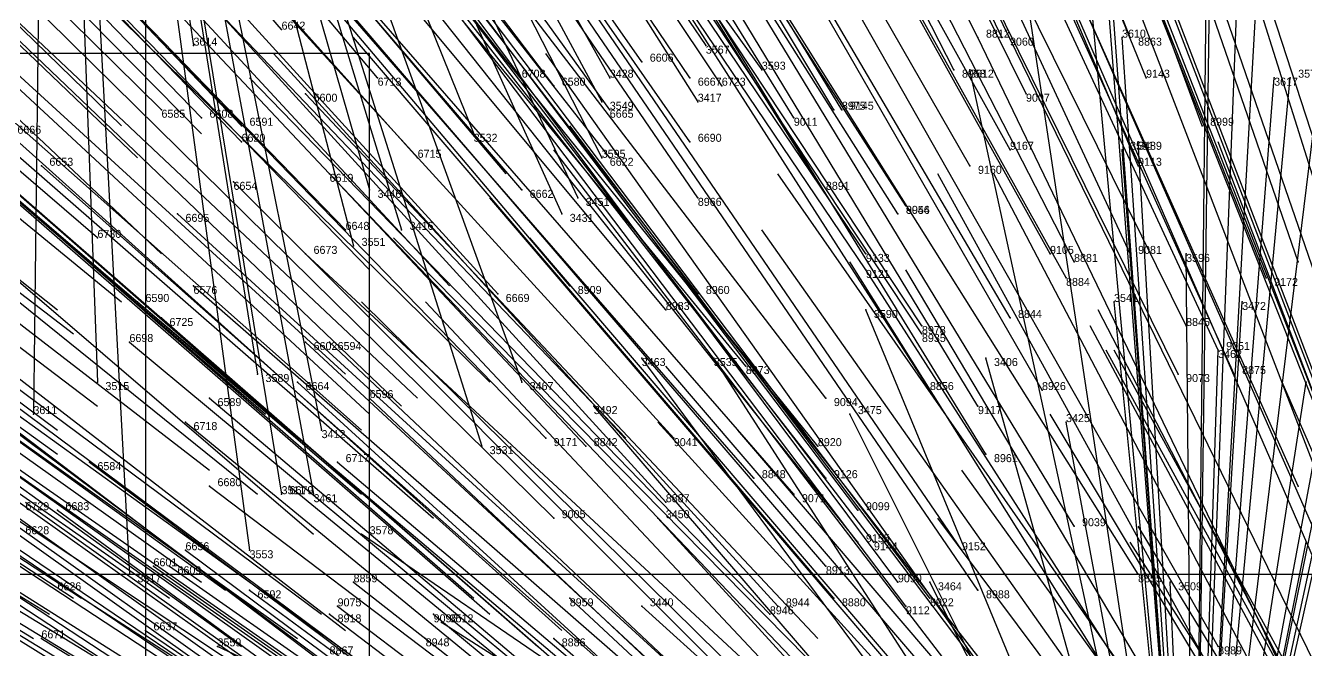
# Model space of a CAD drawing. Extents: x -0.5 to 0.59, y -0.5 to 0.59.
# Drawn here: x -0.228 to -0.068, y 0.1395 to 0.2175 of the extents above; entities that cross this region are included whole.
import ezdxf

# ---------------------------------------------------------------- set-up
doc = ezdxf.new("R2010")
doc.units = 0
for name, color, linetype in [('Clients', 3, 'CONTINUOUS'), ('Facilities', 3, 'CONTINUOUS'), ('Facilities_lines', 3, 'CONTINUOUS'), ('Min_max_boxes', 1, 'CONTINUOUS'), ('Normals', 1, 'CONTINUOUS'), ('Source_points', 5, 'CONTINUOUS'), ('Text', 3, 'CONTINUOUS')]:
    doc.layers.add(name, color=color, linetype=linetype)

msp = doc.modelspace()

# ---------------------------------------------------------------- linework, layer by layer
at = {"layer": 'Clients', "color": 5}
for p in [(-0.091, 0.216, -1.25), (-0.207, 0.215, -1.25), (-0.143, 0.215, -1.25), (-0.136, 0.212, -1.25), (-0.11, 0.212, -1.25), (-0.155, 0.211, -1.25), (-0.072, 0.211, -1.25), (-0.07, 0.211, -1.25), (-0.156, 0.208, -1.25), (-0.144, 0.208, -1.25), (-0.172, 0.204, -1.25), (-0.091, 0.202, -1.25), (-0.089, 0.203, -1.25), (-0.156, 0.201, -1.25), (-0.185, 0.197, -1.25), (-0.159, 0.196, -1.25), (-0.161, 0.194, -1.25), (-0.181, 0.192, -1.25), (-0.187, 0.19, -1.25), (-0.083, 0.189, -1.25), (-0.092, 0.183, -1.25), (-0.076, 0.183, -1.25), (-0.123, 0.182, -1.25), (-0.151, 0.176, -1.25), (-0.142, 0.176, -1.25), (-0.108, 0.176, -1.25), (-0.079, 0.177, -1.25), (-0.219, 0.173, -1.25), (-0.199, 0.174, -1.25), (-0.166, 0.173, -1.25), (-0.068, 0.173, -1.25), (-0.157, 0.17, -1.25), (-0.227, 0.169, -1.25), (-0.125, 0.169, -1.25), (-0.098, 0.168, -1.25), (-0.191, 0.167, -1.25), (-0.171, 0.165, -1.25), (-0.196, 0.159, -1.25), (-0.192, 0.159, -1.25), (-0.149, 0.156, -1.25), (-0.186, 0.154, -1.25), (-0.2, 0.152, -1.25), (-0.068, 0.153, -1.25), (-0.215, 0.149, -1.25), (-0.115, 0.148, -1.25), (-0.085, 0.148, -1.25), (-0.151, 0.145, -1.25), (-0.176, 0.143, -1.25), (-0.204, 0.14, -1.25)]:
    msp.add_point(p, dxfattribs=at)
at = {"layer": 'Facilities', "color": 3}
for p in [(-0.196, 0.217, -0.732), (-0.109, 0.216, -0.605), (-0.106, 0.216, -0.601), (-0.09, 0.216, -0.585), (-0.151, 0.213, -0.652), (-0.167, 0.212, -0.674), (-0.112, 0.212, -0.599), (-0.184, 0.211, -0.7), (-0.162, 0.21, -0.663), (-0.145, 0.211, -0.64), (-0.141, 0.21, -0.634), (-0.088, 0.211, -0.573), (-0.193, 0.209, -0.711), (-0.103, 0.209, -0.582), (-0.211, 0.207, -0.739), (-0.155, 0.207, -0.646), (-0.127, 0.207, -0.608), (-0.126, 0.207, -0.606), (-0.206, 0.206, -0.729), (-0.201, 0.205, -0.718), (-0.132, 0.206, -0.612), (-0.081, 0.205, -0.551), (-0.201, 0.203, -0.715), (-0.145, 0.203, -0.624), (-0.105, 0.202, -0.57), (-0.226, 0.2, -0.754), (-0.179, 0.201, -0.674), (-0.155, 0.201, -0.634), (-0.11, 0.2, -0.569), (-0.089, 0.2, -0.548), (-0.19, 0.199, -0.688), (-0.202, 0.198, -0.708), (-0.166, 0.197, -0.643), (-0.129, 0.198, -0.59), (-0.144, 0.196, -0.608), (-0.209, 0.194, -0.712), (-0.119, 0.194, -0.57), (-0.118, 0.195, -0.569), (-0.188, 0.192, -0.672), (-0.219, 0.191, -0.727), (-0.193, 0.189, -0.675), (-0.123, 0.189, -0.564), (-0.1, 0.189, -0.535), (-0.09, 0.189, -0.524), (-0.097, 0.188, -0.53), (-0.069, 0.188, -0.499), (-0.123, 0.187, -0.56), (-0.098, 0.186, -0.526), (-0.073, 0.186, -0.499), (-0.207, 0.185, -0.694), (-0.169, 0.184, -0.624), (-0.16, 0.185, -0.611), (-0.144, 0.184, -0.584), (-0.214, 0.183, -0.704), (-0.211, 0.181, -0.694), (-0.148, 0.182, -0.588), (-0.105, 0.181, -0.524), (-0.116, 0.18, -0.535), (-0.083, 0.18, -0.496), (-0.215, 0.178, -0.699), (-0.193, 0.178, -0.655), (-0.19, 0.178, -0.65), (-0.116, 0.179, -0.533), (-0.079, 0.177, -0.485), (-0.138, 0.175, -0.557), (-0.194, 0.173, -0.649), (-0.084, 0.174, -0.482), (-0.077, 0.174, -0.476), (-0.115, 0.172, -0.518), (-0.101, 0.172, -0.499), (-0.205, 0.171, -0.666), (-0.185, 0.171, -0.631), (-0.128, 0.171, -0.533), (-0.109, 0.17, -0.505), (-0.208, 0.168, -0.668), (-0.163, 0.166, -0.581), (-0.158, 0.165, -0.571), (-0.147, 0.166, -0.555), (-0.129, 0.165, -0.524), (-0.108, 0.164, -0.49), (-0.22, 0.163, -0.683), (-0.189, 0.163, -0.624), (-0.205, 0.16, -0.65), (-0.195, 0.16, -0.63), (-0.137, 0.161, -0.528), (-0.128, 0.161, -0.514), (-0.069, 0.16, -0.436), (-0.132, 0.159, -0.516), (-0.224, 0.157, -0.683), (-0.148, 0.158, -0.542), (-0.124, 0.157, -0.5), (-0.162, 0.156, -0.562), (-0.097, 0.155, -0.457), (-0.208, 0.152, -0.645), (-0.124, 0.153, -0.493), (-0.122, 0.153, -0.489), (-0.111, 0.152, -0.471), (-0.212, 0.15, -0.65), (-0.21, 0.15, -0.645), (-0.128, 0.15, -0.493), (-0.089, 0.149, -0.434), (-0.224, 0.148, -0.671), (-0.187, 0.148, -0.597), (-0.119, 0.148, -0.476), (-0.2, 0.147, -0.62), (-0.16, 0.146, -0.542), (-0.127, 0.146, -0.483), (-0.115, 0.146, -0.465), (-0.109, 0.147, -0.457), (-0.19, 0.144, -0.595), (-0.189, 0.145, -0.596), (-0.177, 0.144, -0.571), (-0.135, 0.144, -0.494), (-0.134, 0.145, -0.493), (-0.118, 0.145, -0.468), (-0.226, 0.141, -0.666), (-0.213, 0.142, -0.64), (-0.178, 0.141, -0.568), (-0.162, 0.141, -0.536), (-0.079, 0.14, -0.401)]:
    msp.add_point(p, dxfattribs=at)
at = {"layer": 'Facilities_lines', "color": 3}
for p, q in [((-0.225, 0.336, -1.25), (-0.227, 0.169, -1.25)), ((-0.225, 0.336, -1.25), (-0.215, 0.149, -1.25)), ((-0.225, 0.336, -1.25), (-0.2, 0.152, -1.25)), ((-0.225, 0.336, -1.25), (-0.219, 0.173, -1.25)), ((-0.225, 0.336, -1.25), (-0.191, 0.167, -1.25)), ((-0.225, 0.336, -1.25), (-0.181, 0.192, -1.25)), ((-0.225, 0.336, -1.25), (-0.144, 0.208, -1.25)), ((-0.225, 0.336, -1.25), (-0.155, 0.211, -1.25)), ((-0.225, 0.336, -1.25), (-0.161, 0.194, -1.25)), ((-0.225, 0.336, -1.25), (-0.185, 0.197, -1.25)), ((-0.225, 0.336, -1.25), (-0.159, 0.196, -1.25)), ((-0.225, 0.336, -1.25), (-0.192, 0.159, -1.25)), ((-0.225, 0.336, -1.25), (-0.166, 0.173, -1.25)), ((-0.225, 0.336, -1.25), (-0.196, 0.159, -1.25)), ((-0.225, 0.336, -1.25), (-0.171, 0.165, -1.25)), ((-0.225, 0.336, -1.25), (-0.172, 0.204, -1.25)), ((-0.225, 0.336, -1.25), (-0.156, 0.208, -1.25)), ((-0.225, 0.336, -1.25), (-0.187, 0.19, -1.25)), ((-0.225, 0.336, -1.25), (-0.143, 0.215, -1.25)), ((-0.225, 0.336, -1.25), (-0.199, 0.174, -1.25)), ((-0.225, 0.336, -1.25), (-0.136, 0.212, -1.25)), ((-0.225, 0.336, -1.25), (-0.156, 0.201, -1.25)), ((-0.225, 0.336, -1.25), (-0.207, 0.215, -1.25)), ((-0.082, 0.083, -1.25), (-0.071, 0.278, -1.25)), ((-0.082, 0.083, -1.25), (-0.08, 0.265, -1.25)), ((-0.082, 0.083, -1.25), (-0.075, 0.262, -1.25)), ((-0.082, 0.083, -1.25), (-0.06, 0.262, -1.25)), ((-0.082, 0.083, -1.25), (-0.095, 0.258, -1.25)), ((-0.082, 0.083, -1.25), (-0.049, 0.236, -1.25)), ((-0.082, 0.083, -1.25), (-0.051, 0.235, -1.25)), ((-0.082, 0.083, -1.25), (-0.096, 0.233, -1.25)), ((-0.082, 0.083, -1.25), (-0.08, 0.227, -1.25)), ((-0.082, 0.083, -1.25), (-0.093, 0.224, -1.25)), ((-0.082, 0.083, -1.25), (-0.103, 0.222, -1.25)), ((-0.082, 0.083, -1.25), (-0.091, 0.216, -1.25)), ((-0.082, 0.083, -1.25), (-0.052, 0.217, -1.25)), ((-0.082, 0.083, -1.25), (-0.11, 0.212, -1.25)), ((-0.082, 0.083, -1.25), (-0.07, 0.211, -1.25)), ((-0.082, 0.083, -1.25), (-0.072, 0.211, -1.25)), ((-0.082, 0.083, -1.25), (-0.091, 0.202, -1.25)), ((-0.082, 0.083, -1.25), (-0.089, 0.203, -1.25)), ((-0.082, 0.083, -1.25), (-0.06, 0.201, -1.25)), ((-0.082, 0.083, -1.25), (-0.083, 0.189, -1.25)), ((-0.082, 0.083, -1.25), (-0.092, 0.183, -1.25)), ((-0.082, 0.083, -1.25), (-0.076, 0.183, -1.25)), ((-0.082, 0.083, -1.25), (-0.123, 0.182, -1.25)), ((-0.082, 0.083, -1.25), (-0.151, 0.176, -1.25)), ((-0.082, 0.083, -1.25), (-0.142, 0.176, -1.25)), ((-0.082, 0.083, -1.25), (-0.108, 0.176, -1.25)), ((-0.082, 0.083, -1.25), (-0.079, 0.177, -1.25)), ((-0.082, 0.083, -1.25), (-0.068, 0.173, -1.25)), ((-0.082, 0.083, -1.25), (-0.157, 0.17, -1.25)), ((-0.082, 0.083, -1.25), (-0.125, 0.169, -1.25)), ((-0.082, 0.083, -1.25), (-0.098, 0.168, -1.25)), ((-0.082, 0.083, -1.25), (-0.149, 0.156, -1.25)), ((-0.082, 0.083, -1.25), (-0.186, 0.154, -1.25)), ((-0.082, 0.083, -1.25), (-0.068, 0.153, -1.25)), ((-0.082, 0.083, -1.25), (-0.115, 0.148, -1.25)), ((-0.082, 0.083, -1.25), (-0.085, 0.148, -1.25)), ((-0.082, 0.083, -1.25), (-0.151, 0.145, -1.25)), ((-0.082, 0.083, -1.25), (-0.176, 0.143, -1.25)), ((-0.082, 0.083, -1.25), (-0.204, 0.14, -1.25))]:
    msp.add_line(p, q, dxfattribs=at)
at = {"layer": 'Min_max_boxes', "color": 1}
for p, q in [((-0.213, 0.278, -1.25), (-0.213, -0.119, -1.25)), ((-0.213, 0.278, -1.25), (-0.213, -0.119, -1.25)), ((-0.185, 0.214, -1.25), (-0.437, 0.214, -1.25)), ((-0.185, 0.214, -1.25), (-0.437, 0.214, -1.25)), ((-0.185, -0.106, -1.25), (-0.185, 0.214, -1.25)), ((-0.185, -0.106, -1.25), (-0.185, 0.214, -1.25)), ((-0.185, 0.214, -1.25), (-0.185, 0.214, -1.25)), ((-0.372, 0.149, -1.25), (0.009, 0.149, -1.25)), ((-0.372, 0.149, -1.25), (0.009, 0.149, -1.25))]:
    msp.add_line(p, q, dxfattribs=at)
at = {"layer": 'Normals', "color": 1}
for p, q in [((-0.09, 0.216, -0.585), (-0.124, 0.302, -0.547)), ((-0.106, 0.216, -0.601), (-0.146, 0.3, -0.564)), ((-0.109, 0.216, -0.605), (-0.151, 0.299, -0.568)), ((-0.088, 0.211, -0.573), (-0.123, 0.297, -0.534)), ((-0.112, 0.212, -0.599), (-0.154, 0.294, -0.561)), ((-0.103, 0.209, -0.582), (-0.144, 0.292, -0.545)), ((-0.081, 0.205, -0.551), (-0.113, 0.292, -0.514)), ((-0.196, 0.217, -0.732), (-0.257, 0.288, -0.696)), ((-0.151, 0.213, -0.652), (-0.204, 0.289, -0.615)), ((-0.145, 0.211, -0.64), (-0.197, 0.288, -0.603)), ((-0.141, 0.21, -0.634), (-0.193, 0.288, -0.597)), ((-0.127, 0.207, -0.608), (-0.175, 0.287, -0.57)), ((-0.167, 0.212, -0.674), (-0.224, 0.285, -0.637)), ((-0.132, 0.206, -0.612), (-0.181, 0.285, -0.575)), ((-0.126, 0.207, -0.606), (-0.174, 0.286, -0.569)), ((-0.089, 0.2, -0.548), (-0.125, 0.285, -0.509)), ((-0.065, 0.197, -0.518), (-0.094, 0.286, -0.484)), ((-0.162, 0.21, -0.663), (-0.218, 0.284, -0.627)), ((-0.066, 0.195, -0.515), (-0.094, 0.284, -0.48)), ((-0.184, 0.211, -0.7), (-0.244, 0.282, -0.663)), ((-0.155, 0.207, -0.646), (-0.209, 0.282, -0.609)), ((-0.105, 0.202, -0.57), (-0.15, 0.283, -0.533)), ((-0.11, 0.2, -0.569), (-0.156, 0.28, -0.532)), ((-0.145, 0.203, -0.624), (-0.198, 0.279, -0.586)), ((-0.129, 0.198, -0.59), (-0.178, 0.276, -0.552)), ((-0.155, 0.201, -0.634), (-0.212, 0.274, -0.597)), ((-0.069, 0.188, -0.499), (-0.099, 0.275, -0.462)), ((-0.211, 0.207, -0.739), (-0.277, 0.272, -0.702)), ((-0.206, 0.206, -0.729), (-0.271, 0.273, -0.693)), ((-0.201, 0.205, -0.718), (-0.265, 0.272, -0.681)), ((-0.144, 0.196, -0.608), (-0.196, 0.272, -0.57)), ((-0.119, 0.194, -0.57), (-0.169, 0.273, -0.533)), ((-0.118, 0.195, -0.569), (-0.168, 0.273, -0.532)), ((-0.09, 0.189, -0.524), (-0.129, 0.273, -0.486)), ((-0.073, 0.186, -0.499), (-0.107, 0.272, -0.462)), ((-0.282, 0.269, -0.975), (-0.216, 0.205, -1.013)), ((-0.271, 0.27, -0.956), (-0.206, 0.204, -0.994)), ((-0.201, 0.203, -0.715), (-0.266, 0.27, -0.678)), ((-0.179, 0.201, -0.674), (-0.241, 0.27, -0.636)), ((-0.228, 0.27, -0.882), (-0.168, 0.199, -0.92)), ((-0.1, 0.189, -0.535), (-0.145, 0.27, -0.497)), ((-0.097, 0.188, -0.53), (-0.139, 0.27, -0.491)), ((-0.166, 0.197, -0.643), (-0.226, 0.267, -0.606)), ((-0.123, 0.189, -0.564), (-0.175, 0.266, -0.527)), ((-0.098, 0.186, -0.526), (-0.143, 0.267, -0.487)), ((-0.281, 0.265, -0.966), (-0.214, 0.201, -1.003)), ((-0.123, 0.187, -0.56), (-0.175, 0.264, -0.523)), ((-0.064, 0.178, -0.473), (-0.094, 0.265, -0.434)), ((-0.083, 0.18, -0.496), (-0.124, 0.263, -0.456)), ((-0.105, 0.181, -0.524), (-0.152, 0.261, -0.485)), ((-0.079, 0.177, -0.485), (-0.118, 0.261, -0.446)), ((-0.067, 0.174, -0.465), (-0.1, 0.26, -0.427)), ((-0.188, 0.192, -0.672), (-0.253, 0.259, -0.635)), ((-0.144, 0.184, -0.584), (-0.201, 0.258, -0.548)), ((-0.077, 0.174, -0.476), (-0.115, 0.258, -0.438)), ((-0.067, 0.173, -0.464), (-0.1, 0.259, -0.426)), ((-0.16, 0.185, -0.611), (-0.22, 0.256, -0.574)), ((-0.116, 0.18, -0.535), (-0.167, 0.257, -0.497)), ((-0.116, 0.179, -0.533), (-0.167, 0.256, -0.495)), ((-0.084, 0.174, -0.482), (-0.125, 0.257, -0.444)), ((-0.279, 0.253, -0.94), (-0.211, 0.189, -0.977)), ((-0.25, 0.254, -0.89), (-0.185, 0.187, -0.926)), ((-0.238, 0.253, -0.868), (-0.175, 0.185, -0.905)), ((-0.148, 0.182, -0.588), (-0.208, 0.254, -0.551)), ((-0.219, 0.191, -0.727), (-0.29, 0.252, -0.69)), ((-0.169, 0.184, -0.624), (-0.231, 0.252, -0.586)), ((-0.101, 0.172, -0.499), (-0.147, 0.252, -0.461)), ((-0.115, 0.172, -0.518), (-0.165, 0.25, -0.48)), ((-0.109, 0.17, -0.505), (-0.157, 0.249, -0.467)), ((-0.063, 0.161, -0.433), (-0.097, 0.248, -0.396)), ((-0.138, 0.175, -0.557), (-0.197, 0.247, -0.521)), ((-0.069, 0.16, -0.436), (-0.107, 0.245, -0.398)), ((-0.128, 0.171, -0.533), (-0.184, 0.244, -0.496)), ((-0.288, 0.242, -0.941), (-0.216, 0.183, -0.978)), ((-0.108, 0.164, -0.49), (-0.156, 0.242, -0.452)), ((-0.297, 0.24, -0.954), (-0.224, 0.182, -0.991)), ((-0.257, 0.237, -0.873), (-0.188, 0.174, -0.91)), ((-0.236, 0.238, -0.839), (-0.17, 0.173, -0.876)), ((-0.129, 0.165, -0.524), (-0.188, 0.238, -0.488)), ((-0.296, 0.236, -0.947), (-0.222, 0.179, -0.983)), ((-0.059, 0.15, -0.403), (-0.093, 0.236, -0.364)), ((-0.248, 0.234, -0.852), (-0.181, 0.17, -0.89)), ((-0.246, 0.234, -0.85), (-0.179, 0.171, -0.887)), ((-0.147, 0.166, -0.555), (-0.21, 0.235, -0.518)), ((-0.128, 0.161, -0.514), (-0.185, 0.234, -0.478)), ((-0.097, 0.155, -0.457), (-0.145, 0.234, -0.419)), ((-0.065, 0.15, -0.409), (-0.102, 0.234, -0.37)), ((-0.253, 0.232, -0.858), (-0.185, 0.169, -0.895)), ((-0.163, 0.166, -0.581), (-0.227, 0.232, -0.544)), ((-0.158, 0.165, -0.571), (-0.222, 0.233, -0.534)), ((-0.217, 0.233, -0.796), (-0.153, 0.166, -0.834)), ((-0.137, 0.161, -0.528), (-0.198, 0.231, -0.492)), ((-0.124, 0.157, -0.5), (-0.18, 0.231, -0.463)), ((-0.269, 0.23, -0.885), (-0.198, 0.169, -0.922)), ((-0.256, 0.229, -0.858), (-0.186, 0.167, -0.895)), ((-0.132, 0.159, -0.516), (-0.193, 0.229, -0.479)), ((-0.265, 0.228, -0.873), (-0.194, 0.166, -0.909)), ((-0.111, 0.152, -0.471), (-0.163, 0.228, -0.433)), ((-0.293, 0.226, -0.926), (-0.219, 0.17, -0.963)), ((-0.148, 0.158, -0.542), (-0.211, 0.227, -0.505)), ((-0.124, 0.153, -0.493), (-0.182, 0.226, -0.456)), ((-0.122, 0.153, -0.489), (-0.178, 0.226, -0.451)), ((-0.089, 0.149, -0.434), (-0.138, 0.227, -0.396)), ((-0.058, 0.139, -0.375), (-0.091, 0.225, -0.338)), ((-0.119, 0.148, -0.476), (-0.175, 0.223, -0.439)), ((-0.109, 0.147, -0.457), (-0.161, 0.223, -0.418)), ((-0.298, 0.222, -0.929), (-0.224, 0.167, -0.967)), ((-0.162, 0.156, -0.562), (-0.228, 0.221, -0.525)), ((-0.128, 0.15, -0.493), (-0.189, 0.221, -0.457)), ((-0.079, 0.14, -0.401), (-0.125, 0.221, -0.365)), ((-0.067, 0.138, -0.383), (-0.108, 0.222, -0.347)), ((-0.061, 0.137, -0.374), (-0.098, 0.222, -0.337)), ((-0.115, 0.146, -0.465), (-0.171, 0.22, -0.427)), ((-0.299, 0.218, -0.925), (-0.224, 0.164, -0.963)), ((-0.279, 0.219, -0.887), (-0.205, 0.162, -0.924)), ((-0.256, 0.219, -0.843), (-0.186, 0.159, -0.88)), ((-0.118, 0.145, -0.468), (-0.174, 0.219, -0.43)), ((-0.271, 0.217, -0.868), (-0.199, 0.159, -0.905)), ((-0.247, 0.217, -0.822), (-0.177, 0.156, -0.86)), ((-0.127, 0.146, -0.483), (-0.187, 0.216, -0.446)), ((-0.069, 0.133, -0.374), (-0.109, 0.216, -0.337)), ((-0.091, 0.216, -1.25), (-0.091, 0.216, -1.15)), ((-0.207, 0.215, -1.25), (-0.207, 0.215, -1.15)), ((-0.143, 0.215, -1.25), (-0.143, 0.215, -1.15)), ((-0.262, 0.214, -0.847), (-0.192, 0.154, -0.884)), ((-0.134, 0.145, -0.493), (-0.197, 0.214, -0.458)), ((-0.109, 0.138, -0.441), (-0.163, 0.214, -0.402)), ((-0.136, 0.212, -1.25), (-0.136, 0.212, -1.15)), ((-0.11, 0.212, -1.25), (-0.11, 0.212, -1.15)), ((-0.135, 0.144, -0.494), (-0.2, 0.211, -0.458)), ((-0.155, 0.211, -1.25), (-0.155, 0.211, -1.15)), ((-0.072, 0.211, -1.25), (-0.072, 0.211, -1.15)), ((-0.07, 0.211, -1.25), (-0.07, 0.211, -1.15)), ((-0.193, 0.209, -0.711), (-0.129, 0.141, -0.748)), ((-0.156, 0.208, -1.25), (-0.156, 0.208, -1.15)), ((-0.144, 0.208, -1.25), (-0.144, 0.208, -1.15)), ((-0.242, 0.207, -0.796), (-0.172, 0.146, -0.833)), ((-0.24, 0.205, -0.79), (-0.17, 0.144, -0.827)), ((-0.104, 0.131, -0.419), (-0.16, 0.205, -0.38)), ((-0.23, 0.204, -0.769), (-0.161, 0.142, -0.805)), ((-0.172, 0.204, -1.25), (-0.172, 0.204, -1.15)), ((-0.282, 0.202, -0.866), (-0.206, 0.148, -0.903)), ((-0.106, 0.129, -0.417), (-0.162, 0.202, -0.378)), ((-0.091, 0.202, -1.25), (-0.091, 0.202, -1.15)), ((-0.089, 0.203, -1.25), (-0.089, 0.203, -1.15)), ((-0.046, 0.116, -0.313), (-0.079, 0.203, -0.275)), ((-0.278, 0.201, -0.858), (-0.203, 0.147, -0.895)), ((-0.234, 0.201, -0.772), (-0.164, 0.14, -0.809)), ((-0.226, 0.2, -0.754), (-0.156, 0.138, -0.791)), ((-0.156, 0.201, -1.25), (-0.156, 0.201, -1.15)), ((-0.286, 0.199, -0.871), (-0.21, 0.146, -0.908)), ((-0.265, 0.199, -0.829), (-0.191, 0.144, -0.867)), ((-0.262, 0.199, -0.822), (-0.188, 0.142, -0.859)), ((-0.19, 0.199, -0.688), (-0.126, 0.132, -0.725)), ((-0.081, 0.123, -0.368), (-0.134, 0.199, -0.331)), ((-0.07, 0.119, -0.345), (-0.114, 0.199, -0.304)), ((-0.064, 0.117, -0.335), (-0.107, 0.199, -0.295)), ((-0.3, 0.197, -0.897), (-0.222, 0.146, -0.935)), ((-0.299, 0.197, -0.894), (-0.221, 0.146, -0.931)), ((-0.202, 0.198, -0.708), (-0.136, 0.132, -0.744)), ((-0.185, 0.197, -1.25), (-0.185, 0.197, -1.15)), ((-0.11, 0.126, -0.418), (-0.17, 0.196, -0.379)), ((-0.159, 0.196, -1.25), (-0.159, 0.196, -1.15)), ((-0.276, 0.194, -0.843), (-0.201, 0.14, -0.881)), ((-0.27, 0.195, -0.832), (-0.194, 0.141, -0.87)), ((-0.209, 0.194, -0.712), (-0.14, 0.131, -0.749)), ((-0.161, 0.194, -1.25), (-0.161, 0.194, -1.15)), ((-0.304, 0.193, -0.9), (-0.225, 0.144, -0.937)), ((-0.181, 0.192, -1.25), (-0.181, 0.192, -1.15)), ((-0.083, 0.117, -0.358), (-0.136, 0.192, -0.32)), ((-0.281, 0.191, -0.849), (-0.205, 0.137, -0.887)), ((-0.117, 0.125, -0.429), (-0.182, 0.191, -0.39)), ((-0.105, 0.121, -0.401), (-0.165, 0.191, -0.362)), ((-0.306, 0.189, -0.9), (-0.227, 0.141, -0.937)), ((-0.193, 0.189, -0.675), (-0.125, 0.126, -0.713)), ((-0.187, 0.19, -1.25), (-0.187, 0.19, -1.15)), ((-0.092, 0.117, -0.371), (-0.149, 0.19, -0.334)), ((-0.083, 0.189, -1.25), (-0.083, 0.189, -1.15)), ((-0.271, 0.188, -0.825), (-0.195, 0.134, -0.862)), ((-0.076, 0.11, -0.334), (-0.125, 0.188, -0.295)), ((-0.073, 0.109, -0.328), (-0.123, 0.187, -0.289)), ((-0.071, 0.108, -0.324), (-0.118, 0.187, -0.284)), ((-0.298, 0.185, -0.877), (-0.219, 0.137, -0.914)), ((-0.248, 0.184, -0.772), (-0.174, 0.129, -0.81)), ((-0.207, 0.185, -0.694), (-0.137, 0.124, -0.731)), ((-0.214, 0.183, -0.704), (-0.143, 0.123, -0.741)), ((-0.12, 0.118, -0.421), (-0.186, 0.183, -0.383)), ((-0.115, 0.116, -0.408), (-0.178, 0.183, -0.369)), ((-0.092, 0.183, -1.25), (-0.092, 0.183, -1.15)), ((-0.076, 0.183, -1.25), (-0.076, 0.183, -1.15)), ((-0.249, 0.182, -0.77), (-0.175, 0.126, -0.807)), ((-0.211, 0.181, -0.694), (-0.141, 0.12, -0.731)), ((-0.123, 0.182, -1.25), (-0.123, 0.182, -1.15)), ((-0.052, 0.101, -0.283), (-0.094, 0.182, -0.243)), ((-0.292, 0.18, -0.858), (-0.213, 0.131, -0.895)), ((-0.282, 0.18, -0.836), (-0.204, 0.129, -0.873)), ((-0.247, 0.18, -0.765), (-0.173, 0.125, -0.803)), ((-0.051, 0.098, -0.277), (-0.095, 0.18, -0.239)), ((-0.279, 0.179, -0.828), (-0.201, 0.128, -0.865)), ((-0.264, 0.179, -0.797), (-0.187, 0.128, -0.835)), ((-0.253, 0.179, -0.776), (-0.177, 0.126, -0.814)), ((-0.243, 0.179, -0.756), (-0.168, 0.125, -0.793)), ((-0.215, 0.178, -0.699), (-0.144, 0.119, -0.735)), ((-0.193, 0.178, -0.655), (-0.125, 0.115, -0.693)), ((-0.19, 0.178, -0.65), (-0.122, 0.114, -0.688)), ((-0.151, 0.176, -1.25), (-0.151, 0.176, -1.15)), ((-0.142, 0.176, -1.25), (-0.142, 0.176, -1.15)), ((-0.108, 0.176, -1.25), (-0.108, 0.176, -1.15)), ((-0.048, 0.095, -0.267), (-0.093, 0.177, -0.23)), ((-0.047, 0.095, -0.266), (-0.092, 0.177, -0.23)), ((-0.079, 0.177, -1.25), (-0.079, 0.177, -1.15)), ((-0.284, 0.175, -0.834), (-0.205, 0.127, -0.871)), ((-0.088, 0.105, -0.342), (-0.148, 0.175, -0.304)), ((-0.247, 0.174, -0.754), (-0.171, 0.121, -0.792)), ((-0.219, 0.173, -1.25), (-0.219, 0.173, -1.15)), ((-0.199, 0.174, -1.25), (-0.199, 0.174, -1.15)), ((-0.194, 0.173, -0.649), (-0.125, 0.11, -0.686)), ((-0.166, 0.173, -1.25), (-0.166, 0.173, -1.15)), ((-0.034, 0.088, -0.236), (-0.071, 0.173, -0.199)), ((-0.068, 0.173, -1.25), (-0.068, 0.173, -1.15)), ((-0.244, 0.172, -0.747), (-0.168, 0.118, -0.784)), ((-0.205, 0.171, -0.666), (-0.134, 0.111, -0.704)), ((-0.185, 0.171, -0.631), (-0.118, 0.108, -0.668)), ((-0.157, 0.17, -1.25), (-0.157, 0.17, -1.15)), ((-0.227, 0.169, -1.25), (-0.227, 0.169, -1.15)), ((-0.208, 0.168, -0.668), (-0.136, 0.109, -0.705)), ((-0.087, 0.1, -0.331), (-0.149, 0.168, -0.293)), ((-0.125, 0.169, -1.25), (-0.125, 0.169, -1.15)), ((-0.052, 0.089, -0.259), (-0.1, 0.169, -0.223)), ((-0.098, 0.168, -1.25), (-0.098, 0.168, -1.15)), ((-0.191, 0.167, -1.25), (-0.191, 0.167, -1.15)), ((-0.079, 0.097, -0.313), (-0.139, 0.167, -0.274)), ((-0.171, 0.165, -1.25), (-0.171, 0.165, -1.15)), ((-0.253, 0.162, -0.752), (-0.175, 0.113, -0.79)), ((-0.22, 0.163, -0.683), (-0.145, 0.107, -0.719)), ((-0.189, 0.163, -0.624), (-0.118, 0.103, -0.661)), ((-0.057, 0.087, -0.26), (-0.111, 0.162, -0.222)), ((-0.244, 0.16, -0.729), (-0.166, 0.109, -0.766)), ((-0.243, 0.161, -0.729), (-0.166, 0.109, -0.766)), ((-0.242, 0.161, -0.727), (-0.165, 0.109, -0.765)), ((-0.205, 0.16, -0.65), (-0.131, 0.104, -0.687)), ((-0.195, 0.16, -0.63), (-0.123, 0.101, -0.667)), ((-0.233, 0.159, -0.705), (-0.157, 0.105, -0.74)), ((-0.196, 0.159, -1.25), (-0.196, 0.159, -1.15)), ((-0.192, 0.159, -1.25), (-0.192, 0.159, -1.15)), ((-0.228, 0.158, -0.694), (-0.152, 0.104, -0.73)), ((-0.224, 0.157, -0.683), (-0.149, 0.102, -0.72)), ((-0.149, 0.156, -1.25), (-0.149, 0.156, -1.15)), ((-0.058, 0.081, -0.249), (-0.114, 0.156, -0.213)), ((-0.229, 0.155, -0.691), (-0.153, 0.101, -0.727)), ((-0.186, 0.154, -1.25), (-0.186, 0.154, -1.15)), ((-0.041, 0.076, -0.216), (-0.089, 0.155, -0.178)), ((-0.208, 0.152, -0.645), (-0.134, 0.097, -0.682)), ((-0.2, 0.152, -1.25), (-0.2, 0.152, -1.15)), ((-0.04, 0.075, -0.213), (-0.09, 0.153, -0.175)), ((-0.068, 0.153, -1.25), (-0.068, 0.153, -1.15)), ((-0.215, 0.149, -1.25), (-0.215, 0.149, -1.15)), ((-0.212, 0.15, -0.65), (-0.136, 0.097, -0.687)), ((-0.21, 0.15, -0.645), (-0.134, 0.097, -0.682)), ((-0.224, 0.148, -0.671), (-0.146, 0.098, -0.709)), ((-0.187, 0.148, -0.597), (-0.114, 0.091, -0.635)), ((-0.115, 0.148, -1.25), (-0.115, 0.148, -1.15)), ((-0.085, 0.148, -1.25), (-0.085, 0.148, -1.15)), ((-0.233, 0.147, -0.689), (-0.154, 0.099, -0.726)), ((-0.2, 0.147, -0.62), (-0.125, 0.092, -0.657)), ((-0.16, 0.146, -0.542), (-0.092, 0.083, -0.58)), ((-0.19, 0.144, -0.595), (-0.116, 0.088, -0.633)), ((-0.189, 0.145, -0.596), (-0.115, 0.089, -0.634)), ((-0.177, 0.144, -0.571), (-0.106, 0.085, -0.609)), ((-0.151, 0.145, -1.25), (-0.151, 0.145, -1.15)), ((-0.176, 0.143, -1.25), (-0.176, 0.143, -1.15)), ((-0.226, 0.141, -0.666), (-0.147, 0.092, -0.702)), ((-0.213, 0.142, -0.64), (-0.136, 0.09, -0.677)), ((-0.178, 0.141, -0.568), (-0.106, 0.084, -0.606)), ((-0.162, 0.141, -0.536), (-0.092, 0.08, -0.574)), ((-0.204, 0.14, -1.25), (-0.204, 0.14, -1.15))]:
    msp.add_line(p, q, dxfattribs=at)
at = {"layer": 'Source_points', "color": 5}
for p in [(-0.196, 0.217, -0.732), (-0.109, 0.216, -0.605), (-0.106, 0.216, -0.601), (-0.091, 0.216, -1.25), (-0.09, 0.216, -0.585), (-0.207, 0.215, -1.25), (-0.143, 0.215, -1.25), (-0.151, 0.213, -0.652), (-0.167, 0.212, -0.674), (-0.136, 0.212, -1.25), (-0.112, 0.212, -0.599), (-0.11, 0.212, -1.25), (-0.184, 0.211, -0.7), (-0.162, 0.21, -0.663), (-0.155, 0.211, -1.25), (-0.145, 0.211, -0.64), (-0.141, 0.21, -0.634), (-0.088, 0.211, -0.573), (-0.072, 0.211, -1.25), (-0.07, 0.211, -1.25), (-0.193, 0.209, -0.711), (-0.156, 0.208, -1.25), (-0.144, 0.208, -1.25), (-0.103, 0.209, -0.582), (-0.211, 0.207, -0.739), (-0.155, 0.207, -0.646), (-0.127, 0.207, -0.608), (-0.126, 0.207, -0.606), (-0.206, 0.206, -0.729), (-0.201, 0.205, -0.718), (-0.132, 0.206, -0.612), (-0.081, 0.205, -0.551), (-0.172, 0.204, -1.25), (-0.201, 0.203, -0.715), (-0.145, 0.203, -0.624), (-0.105, 0.202, -0.57), (-0.091, 0.202, -1.25), (-0.089, 0.203, -1.25), (-0.226, 0.2, -0.754), (-0.179, 0.201, -0.674), (-0.156, 0.201, -1.25), (-0.155, 0.201, -0.634), (-0.11, 0.2, -0.569), (-0.089, 0.2, -0.548), (-0.19, 0.199, -0.688), (-0.202, 0.198, -0.708), (-0.185, 0.197, -1.25), (-0.166, 0.197, -0.643), (-0.129, 0.198, -0.59), (-0.159, 0.196, -1.25), (-0.144, 0.196, -0.608), (-0.209, 0.194, -0.712), (-0.161, 0.194, -1.25), (-0.119, 0.194, -0.57), (-0.118, 0.195, -0.569), (-0.188, 0.192, -0.672), (-0.181, 0.192, -1.25), (-0.219, 0.191, -0.727), (-0.193, 0.189, -0.675), (-0.187, 0.19, -1.25), (-0.123, 0.189, -0.564), (-0.1, 0.189, -0.535), (-0.09, 0.189, -0.524), (-0.083, 0.189, -1.25), (-0.097, 0.188, -0.53), (-0.069, 0.188, -0.499), (-0.123, 0.187, -0.56), (-0.098, 0.186, -0.526), (-0.073, 0.186, -0.499), (-0.207, 0.185, -0.694), (-0.169, 0.184, -0.624), (-0.16, 0.185, -0.611), (-0.144, 0.184, -0.584), (-0.214, 0.183, -0.704), (-0.092, 0.183, -1.25), (-0.076, 0.183, -1.25), (-0.211, 0.181, -0.694), (-0.148, 0.182, -0.588), (-0.123, 0.182, -1.25), (-0.105, 0.181, -0.524), (-0.116, 0.18, -0.535), (-0.083, 0.18, -0.496), (-0.215, 0.178, -0.699), (-0.193, 0.178, -0.655), (-0.19, 0.178, -0.65), (-0.116, 0.179, -0.533), (-0.151, 0.176, -1.25), (-0.142, 0.176, -1.25), (-0.108, 0.176, -1.25), (-0.079, 0.177, -1.25), (-0.079, 0.177, -0.485), (-0.138, 0.175, -0.557), (-0.219, 0.173, -1.25), (-0.199, 0.174, -1.25), (-0.194, 0.173, -0.649), (-0.166, 0.173, -1.25), (-0.084, 0.174, -0.482), (-0.077, 0.174, -0.476), (-0.068, 0.173, -1.25), (-0.115, 0.172, -0.518), (-0.101, 0.172, -0.499), (-0.205, 0.171, -0.666), (-0.185, 0.171, -0.631), (-0.157, 0.17, -1.25), (-0.128, 0.171, -0.533), (-0.109, 0.17, -0.505), (-0.227, 0.169, -1.25), (-0.208, 0.168, -0.668), (-0.125, 0.169, -1.25), (-0.098, 0.168, -1.25), (-0.191, 0.167, -1.25), (-0.171, 0.165, -1.25), (-0.163, 0.166, -0.581), (-0.158, 0.165, -0.571), (-0.147, 0.166, -0.555), (-0.129, 0.165, -0.524), (-0.108, 0.164, -0.49), (-0.22, 0.163, -0.683), (-0.189, 0.163, -0.624), (-0.205, 0.16, -0.65), (-0.195, 0.16, -0.63), (-0.137, 0.161, -0.528), (-0.128, 0.161, -0.514), (-0.069, 0.16, -0.436), (-0.196, 0.159, -1.25), (-0.192, 0.159, -1.25), (-0.132, 0.159, -0.516), (-0.224, 0.157, -0.683), (-0.148, 0.158, -0.542), (-0.124, 0.157, -0.5), (-0.162, 0.156, -0.562), (-0.149, 0.156, -1.25), (-0.186, 0.154, -1.25), (-0.097, 0.155, -0.457), (-0.208, 0.152, -0.645), (-0.2, 0.152, -1.25), (-0.124, 0.153, -0.493), (-0.122, 0.153, -0.489), (-0.111, 0.152, -0.471), (-0.068, 0.153, -1.25), (-0.215, 0.149, -1.25), (-0.212, 0.15, -0.65), (-0.21, 0.15, -0.645), (-0.128, 0.15, -0.493), (-0.089, 0.149, -0.434), (-0.224, 0.148, -0.671), (-0.187, 0.148, -0.597), (-0.119, 0.148, -0.476), (-0.115, 0.148, -1.25), (-0.085, 0.148, -1.25), (-0.2, 0.147, -0.62), (-0.16, 0.146, -0.542), (-0.127, 0.146, -0.483), (-0.115, 0.146, -0.465), (-0.109, 0.147, -0.457), (-0.19, 0.144, -0.595), (-0.189, 0.145, -0.596), (-0.177, 0.144, -0.571), (-0.151, 0.145, -1.25), (-0.135, 0.144, -0.494), (-0.134, 0.145, -0.493), (-0.118, 0.145, -0.468), (-0.176, 0.143, -1.25), (-0.226, 0.141, -0.666), (-0.213, 0.142, -0.64), (-0.178, 0.141, -0.568), (-0.162, 0.141, -0.536), (-0.204, 0.14, -1.25), (-0.079, 0.14, -0.401)]:
    msp.add_point(p, dxfattribs=at)

# ---------------------------------------------------------------- texts
at = {"layer": 'Text', "color": 3}
for s, p in [('6642', (-0.196, 0.217, -0.732)), ('3614', (-0.207, 0.215, -1.25)), ('8812', (-0.108, 0.216, -0.605)), ('9060', (-0.105, 0.215, -0.601)), ('3610', (-0.091, 0.216, -1.25)), ('8863', (-0.089, 0.215, -0.585)), ('3567', (-0.143, 0.214, -1.25)), ('6606', (-0.15, 0.213, -0.652)), ('3593', (-0.136, 0.212, -1.25)), ('6708', (-0.166, 0.211, -0.674)), ('3428', (-0.155, 0.211, -1.25)), ('8958', (-0.111, 0.211, -0.599)), ('3612', (-0.11, 0.211, -1.25)), ('9143', (-0.088, 0.211, -0.573)), ('3575', (-0.069, 0.211, -1.25)), ('6713', (-0.184, 0.21, -0.7)), ('6580', (-0.161, 0.21, -0.663)), ('6667', (-0.144, 0.21, -0.64)), ('6723', (-0.141, 0.21, -0.634)), ('3617', (-0.072, 0.21, -1.25)), ('6600', (-0.192, 0.208, -0.711)), ('3549', (-0.155, 0.207, -1.25)), ('3417', (-0.144, 0.208, -1.25)), ('8975', (-0.126, 0.207, -0.608)), ('9145', (-0.125, 0.207, -0.606)), ('9007', (-0.103, 0.208, -0.582)), ('6585', (-0.211, 0.206, -0.739)), ('6608', (-0.205, 0.206, -0.729)), ('6665', (-0.155, 0.206, -0.646)), ('6666', (-0.229, 0.204, -0.769)), ('6591', (-0.2, 0.205, -0.718)), ('9011', (-0.132, 0.205, -0.612)), ('8999', (-0.08, 0.205, -0.551)), ('6620', (-0.201, 0.203, -0.715)), ('3532', (-0.172, 0.203, -1.25)), ('6690', (-0.144, 0.203, -0.624)), ('6715', (-0.179, 0.201, -0.674)), ('3595', (-0.156, 0.201, -1.25)), ('9167', (-0.105, 0.202, -0.57)), ('3591', (-0.09, 0.202, -1.25)), ('3489', (-0.089, 0.202, -1.25)), ('6653', (-0.225, 0.2, -0.754)), ('6622', (-0.155, 0.2, -0.634)), ('9160', (-0.109, 0.199, -0.569)), ('9113', (-0.089, 0.2, -0.548)), ('6619', (-0.19, 0.198, -0.688)), ('6654', (-0.202, 0.197, -0.708)), ('3446', (-0.184, 0.196, -1.25)), ('6662', (-0.165, 0.196, -0.643)), ('8891', (-0.128, 0.197, -0.59)), ('3451', (-0.158, 0.195, -1.25)), ('8966', (-0.144, 0.195, -0.608)), ('6695', (-0.208, 0.193, -0.712)), ('3431', (-0.16, 0.193, -1.25)), ('8956', (-0.118, 0.194, -0.57)), ('9044', (-0.118, 0.194, -0.569)), ('6730', (-0.219, 0.191, -0.727)), ('6648', (-0.188, 0.192, -0.672)), ('3416', (-0.18, 0.192, -1.25)), ('3551', (-0.186, 0.19, -1.25)), ('6673', (-0.192, 0.189, -0.675)), ('9133', (-0.123, 0.188, -0.564)), ('9105', (-0.1, 0.189, -0.535)), ('8881', (-0.097, 0.188, -0.53)), ('9081', (-0.089, 0.189, -0.524)), ('3596', (-0.083, 0.188, -1.25)), ('9121', (-0.123, 0.186, -0.56)), ('8884', (-0.098, 0.185, -0.526)), ('9172', (-0.072, 0.185, -0.499)), ('6590', (-0.213, 0.183, -0.704)), ('6576', (-0.207, 0.184, -0.694)), ('6669', (-0.168, 0.183, -0.624)), ('8909', (-0.159, 0.184, -0.611)), ('8960', (-0.143, 0.184, -0.584)), ('3541', (-0.092, 0.183, -1.25)), ('8983', (-0.148, 0.182, -0.588)), ('3472', (-0.076, 0.182, -1.25)), ('6725', (-0.21, 0.18, -0.694)), ('3590', (-0.122, 0.181, -1.25)), ('8844', (-0.104, 0.181, -0.524)), ('8845', (-0.083, 0.18, -0.496)), ('8978', (-0.116, 0.179, -0.535)), ('6698', (-0.215, 0.178, -0.699)), ('6602', (-0.192, 0.177, -0.655)), ('6594', (-0.189, 0.177, -0.65)), ('8935', (-0.116, 0.178, -0.533)), ('9051', (-0.078, 0.177, -0.485)), ('3463', (-0.151, 0.175, -1.25)), ('3535', (-0.142, 0.175, -1.25)), ('3406', (-0.107, 0.175, -1.25)), ('3462', (-0.079, 0.176, -1.25)), ('8973', (-0.138, 0.174, -0.557)), ('8875', (-0.076, 0.174, -0.476)), ('3515', (-0.218, 0.172, -1.25)), ('3589', (-0.198, 0.173, -1.25)), ('6664', (-0.193, 0.172, -0.649)), ('3467', (-0.165, 0.172, -1.25)), ('8856', (-0.115, 0.172, -0.518)), ('8926', (-0.101, 0.172, -0.499)), ('9073', (-0.083, 0.173, -0.482)), ('6596', (-0.185, 0.171, -0.631)), ('3611', (-0.227, 0.169, -1.25)), ('6589', (-0.204, 0.17, -0.666)), ('3492', (-0.157, 0.169, -1.25)), ('9094', (-0.127, 0.17, -0.533)), ('3475', (-0.124, 0.169, -1.25)), ('9117', (-0.109, 0.169, -0.505)), ('6718', (-0.207, 0.167, -0.668)), ('3425', (-0.098, 0.168, -1.25)), ('3412', (-0.191, 0.166, -1.25)), ('3531', (-0.17, 0.164, -1.25)), ('9171', (-0.162, 0.165, -0.581)), ('8842', (-0.157, 0.165, -0.571)), ('9041', (-0.147, 0.165, -0.555)), ('8920', (-0.129, 0.165, -0.524)), ('6717', (-0.188, 0.163, -0.624)), ('8961', (-0.107, 0.163, -0.49)), ('6584', (-0.219, 0.162, -0.683)), ('8848', (-0.136, 0.161, -0.528)), ('9126', (-0.127, 0.161, -0.514)), ('6680', (-0.204, 0.16, -0.65)), ('3511', (-0.196, 0.159, -1.25)), ('6679', (-0.195, 0.159, -0.63)), ('3461', (-0.192, 0.158, -1.25)), ('8887', (-0.148, 0.158, -0.542)), ('9071', (-0.131, 0.158, -0.516)), ('6729', (-0.228, 0.157, -0.694)), ('6683', (-0.223, 0.157, -0.683)), ('9005', (-0.161, 0.156, -0.562)), ('3450', (-0.148, 0.156, -1.25)), ('9099', (-0.123, 0.157, -0.5)), ('9039', (-0.096, 0.155, -0.457)), ('6628', (-0.228, 0.154, -0.691)), ('3578', (-0.185, 0.154, -1.25)), ('9155', (-0.123, 0.153, -0.493)), ('6656', (-0.208, 0.152, -0.645)), ('3553', (-0.2, 0.151, -1.25)), ('9144', (-0.122, 0.152, -0.489)), ('9152', (-0.111, 0.152, -0.471)), ('6601', (-0.212, 0.15, -0.65)), ('3517', (-0.214, 0.148, -1.25)), ('6609', (-0.209, 0.149, -0.645)), ('8859', (-0.187, 0.148, -0.597)), ('8913', (-0.128, 0.149, -0.493)), ('9090', (-0.119, 0.148, -0.476)), ('8855', (-0.089, 0.148, -0.434)), ('6626', (-0.224, 0.147, -0.671)), ('3464', (-0.114, 0.147, -1.25)), ('3509', (-0.084, 0.147, -1.25)), ('6592', (-0.199, 0.146, -0.62)), ('9075', (-0.189, 0.145, -0.596)), ('8959', (-0.16, 0.145, -0.542)), ('3440', (-0.15, 0.145, -1.25)), ('8944', (-0.133, 0.145, -0.493)), ('8880', (-0.126, 0.145, -0.483)), ('8922', (-0.115, 0.145, -0.465)), ('8988', (-0.108, 0.146, -0.457)), ('8918', (-0.189, 0.143, -0.595)), ('9095', (-0.177, 0.143, -0.571)), ('3512', (-0.175, 0.143, -1.25)), ('8946', (-0.135, 0.144, -0.494)), ('9112', (-0.118, 0.144, -0.468)), ('6637', (-0.212, 0.142, -0.64)), ('6671', (-0.226, 0.141, -0.666)), ('3559', (-0.204, 0.14, -1.25)), ('8948', (-0.178, 0.14, -0.568)), ('8886', (-0.161, 0.14, -0.536)), ('8867', (-0.19, 0.139, -0.59)), ('8989', (-0.079, 0.139, -0.401))]:
    msp.add_text(s, height=0.001, dxfattribs=at).set_placement(p)

doc.saveas('drawing.dxf')
